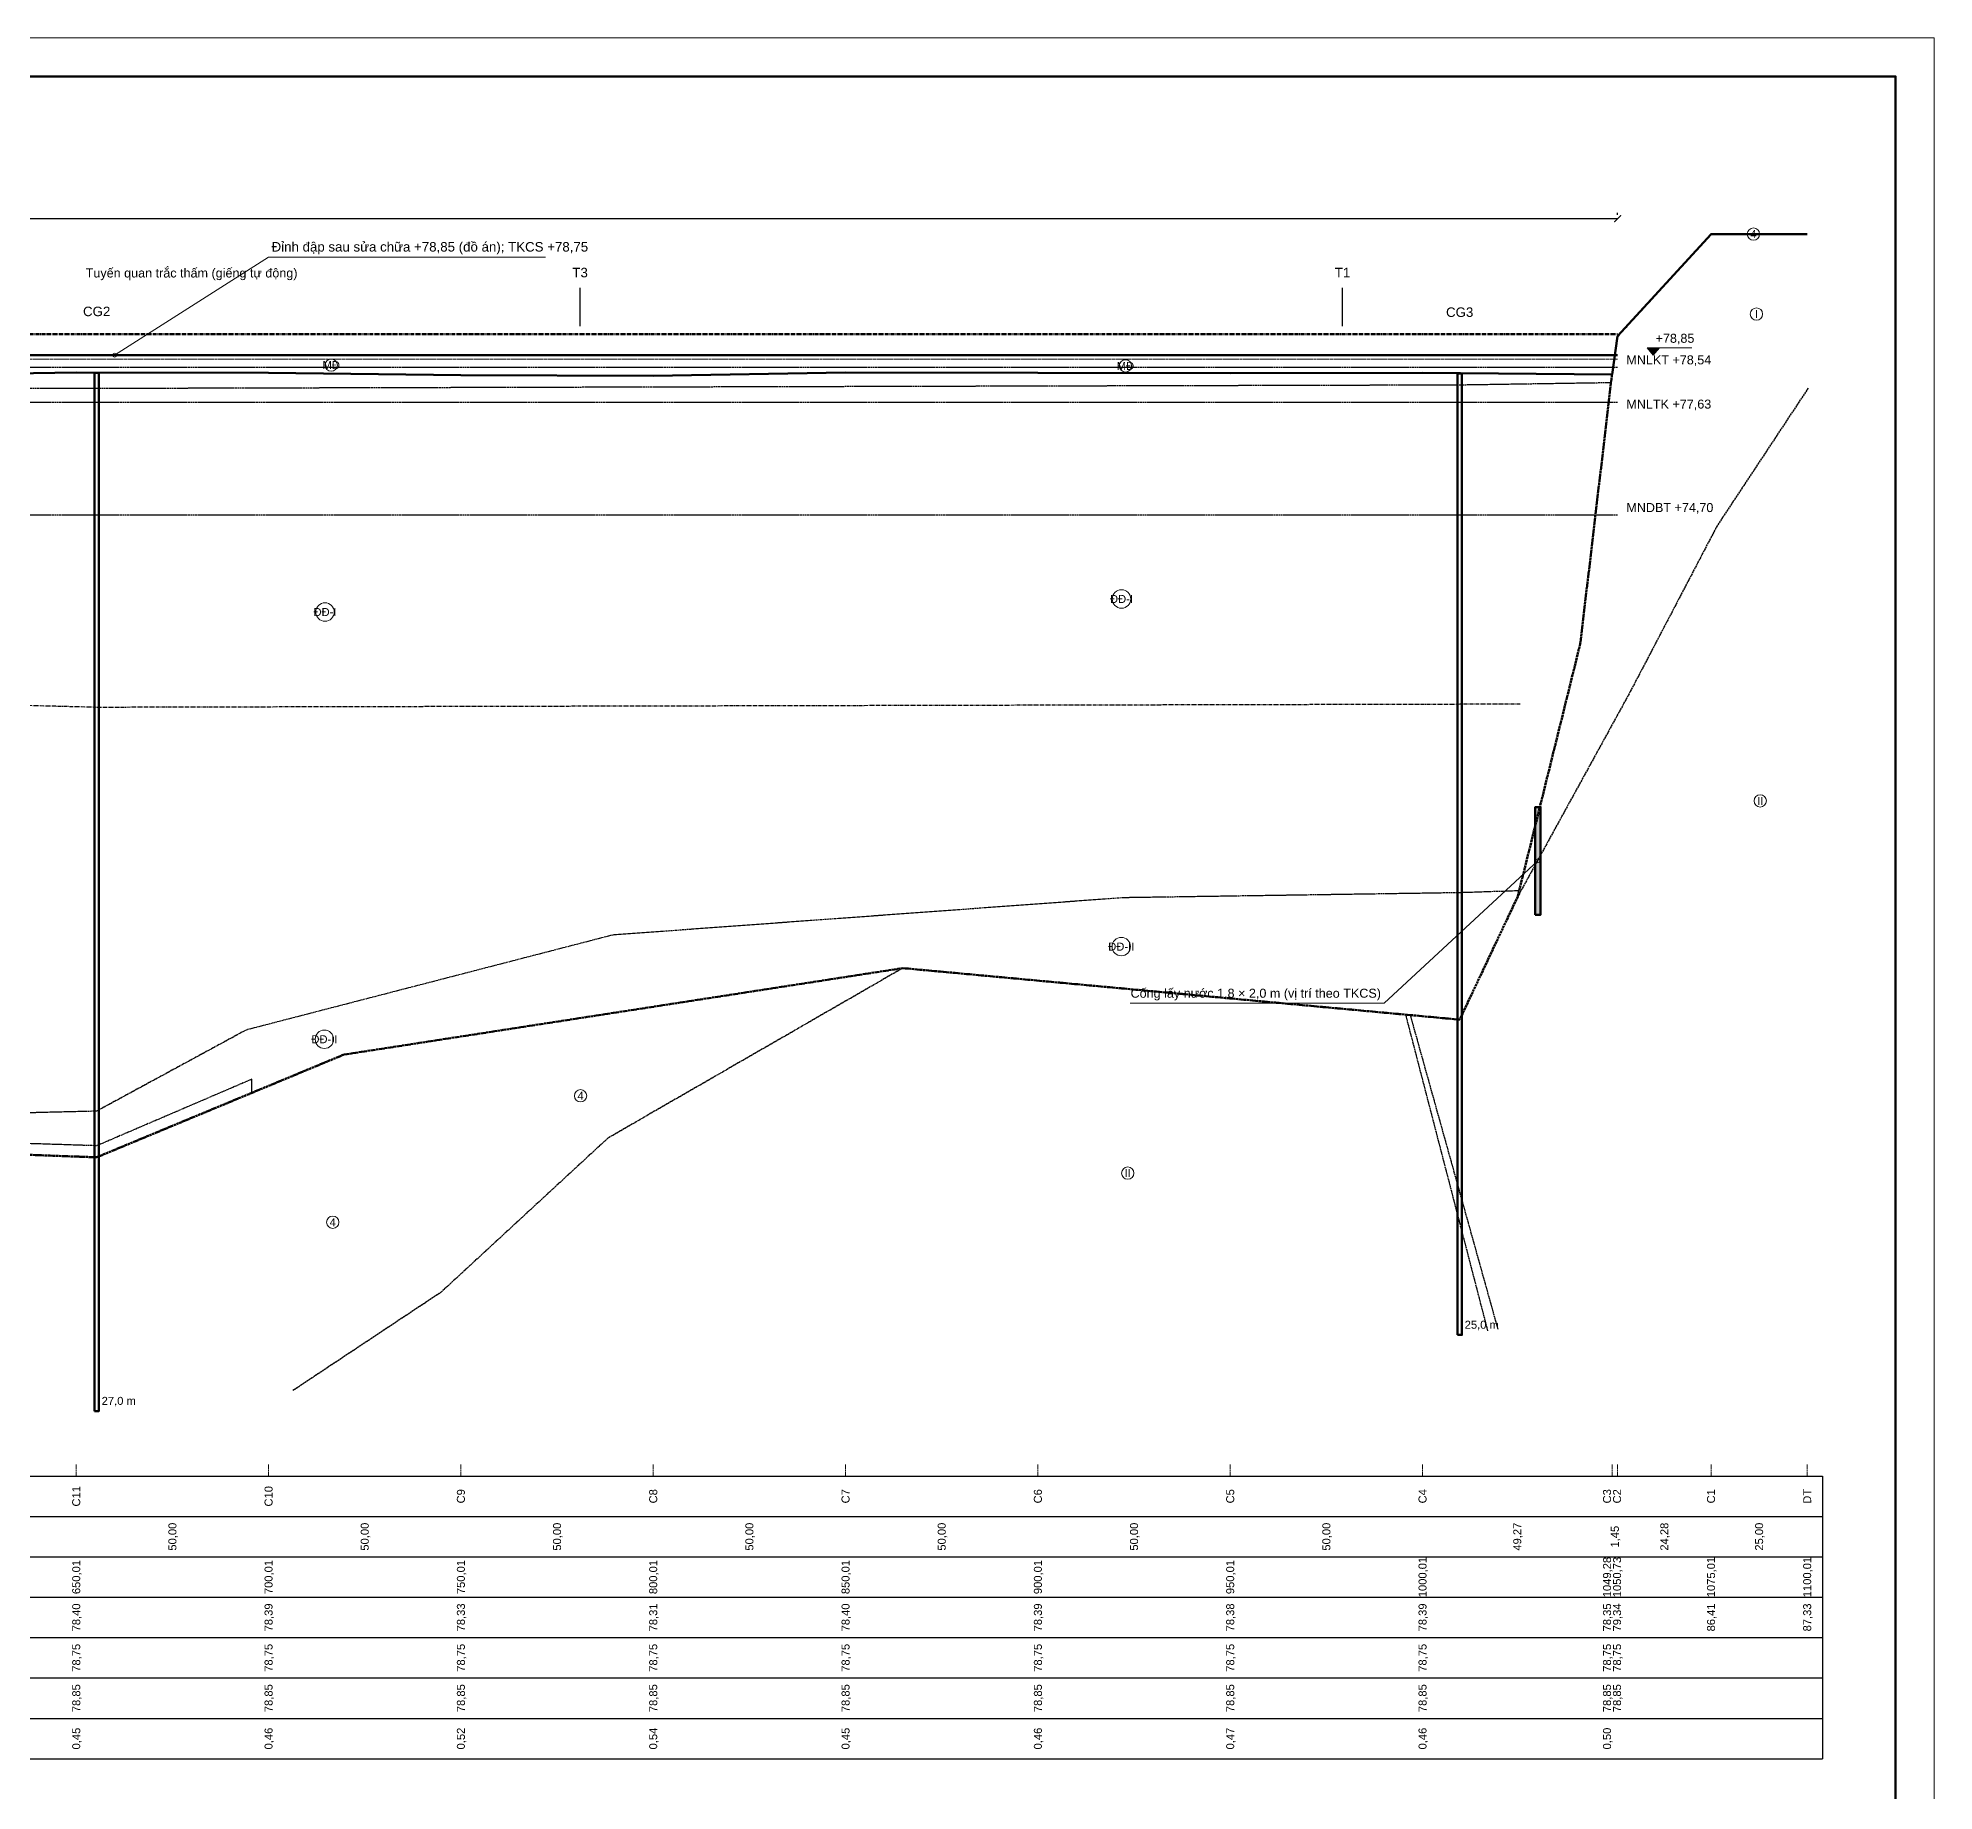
# Model space of a CAD drawing. Header units: millimetres. Extents: x 0 to 1189, y 0 to 841.
# Drawn here: x 696 to 1189, y 385.1 to 841 of the extents above; entities that cross this region are included whole.
import ezdxf
from ezdxf.enums import TextEntityAlignment as Align

# ---------------------------------------------------------------- set-up
doc = ezdxf.new("R2010")
doc.units = ezdxf.units.MM
doc.linetypes.add('DASHDOT', pattern=[3.556, 2.54, -0.508, 0, -0.508])
doc.linetypes.add('DASHED', pattern=[1.524, 1.27, -0.254])
for name, color, linetype, lineweight in [('BANG', 7, 'CONTINUOUS', 25), ('CHU', 7, 'CONTINUOUS', 25), ('DIA_CHAT', 30, 'DASHED', 25), ('KHUNG', 7, 'CONTINUOUS', 50), ('KICH_THUOC', 3, 'CONTINUOUS', 18), ('NET_CHINH', 7, 'CONTINUOUS', 50), ('NET_MANH', 8, 'CONTINUOUS', 18), ('NUOC', 5, 'CONTINUOUS', 25), ('SUA_CHUA', 1, 'CONTINUOUS', 50)]:
    doc.layers.add(name, color=color, linetype=linetype, lineweight=lineweight)
doc.styles.add('VN', font='arial.ttf')
doc.dimstyles.new('KT', dxfattribs={"dimtxt": 2.5, "dimasz": 1.8, "dimexe": 1.5, "dimexo": 1, "dimgap": 0.8, "dimtad": 1, "dimdec": 0, "dimtxsty": 'VN', "dimblk": 'ARCHTICK', "dimcen": 2.5, "dimclrd": 3, "dimclre": 3, "dimclrt": 7, "dimazin": 3, "dimtfac": 1, "dimtmove": 0, "dimatfit": 3})

# ---------------------------------------------------------------- blocks, each defined once
blk = doc.blocks.new('_ARCHTICK')
at = {"color": 0, "linetype": 'BYBLOCK', "const_width": 0.15}
blk.add_lwpolyline([(-0.5, -0.5), (0.5, 0.5)], dxfattribs=at)

msp = doc.modelspace()

# ---------------------------------------------------------------- hatches: boundary and pattern name
at = {"layer": 'NET_CHINH'}
h = msp.add_hatch(color=8, dxfattribs=at)
h.dxf.hatch_style = 1
h.paths.add_polyline_path([(1085.3, 613), (1086.7, 613), (1086.7, 641), (1085.3, 641)])
at = {"layer": 'NET_MANH'}
h = msp.add_hatch(color=7, dxfattribs=at)
h.dxf.hatch_style = 1
h.paths.add_polyline_path([(1116, 758.5), (1114.4, 760.42), (1117.6, 760.42)])

# ---------------------------------------------------------------- linework, layer by layer
at = {"layer": 'BANG'}
for p, q in [((25, 467), (1160, 467)), ((1160, 467), (1160, 393.5)), ((25, 456.5), (1160, 456.5)), ((25, 446), (1160, 446)), ((25, 435.5), (1160, 435.5)), ((25, 425), (1160, 425)), ((25, 414.5), (1160, 414.5)), ((25, 404), (1160, 404)), ((25, 393.5), (1160, 393.5))]:
    msp.add_line(p, q, dxfattribs=at)
at = {"layer": 'DIA_CHAT', "linetype": 'DASHED', "ltscale": 0.4}
for points in [[(1155.99, 790), (1130.99, 790), (1106.71, 763.3)], [(119.97, 752.5), (129.28, 752.1), (141.25, 751.3), (180.37, 750.7), (234.81, 749.1), (374.56, 749.8), (711.32, 749.9), (1065.67, 750.8), (1105.02, 751.4)], [(1156.24, 749.9), (1132.57, 714.1), (1110.01, 671), (1080.76, 617.7)], [(1081.11, 619.2), (1065.67, 618.7), (978.31, 617.4), (845.48, 607.7), (750.17, 583), (711.32, 561.9), (577.14, 558.6)], [(920.9, 599.1), (844.25, 554.9), (800.83, 514.8), (762.28, 489.2)], [(1051.59, 587), (1072.92, 504.8)], [(1052.8, 586.9), (1075.58, 505.2)], [(751.65, 566.6), (751.64, 570.2), (711.32, 552.9), (636.92, 555.3), (593.61, 553.4), (585.62, 551.8), (606.77, 525.7), (642.74, 503.9), (683.95, 489.1)]]:
    msp.add_lwpolyline(points, dxfattribs=at)
at = {"layer": 'KHUNG'}
msp.add_lwpolyline([(20, 10), (1179, 10), (1179, 831), (20, 831)], close=True, dxfattribs=at)
at = {"layer": 'NET_CHINH', "linetype": 'DASHDOT', "ltscale": 0.4}
msp.add_line((119.98, 764), (1106.73, 764), dxfattribs=at)
at = {"layer": 'NET_CHINH'}
msp.add_lwpolyline([(656.01, 753.2), (706.01, 754), (756.01, 753.9), (806.01, 753.3), (856.01, 753.1), (906.01, 754), (956.01, 753.9), (1006.01, 753.8), (1056.01, 753.9), (1105.28, 753.5), (1106.73, 763.4), (1131.01, 790), (1156.01, 790)], dxfattribs=at)
at = {"layer": 'NET_CHINH', "linetype": 'DASHED', "ltscale": 0.5}
msp.add_lwpolyline([(1105.26, 753.4), (1097.03, 683.5), (1080.76, 617.7), (1065.67, 585.7), (920.9, 599.1), (775.56, 576.6), (711.32, 549.9), (633.4, 552.8)], dxfattribs=at)
at = {"layer": 'NET_CHINH'}
for points in [[(710.72, 483.9), (711.92, 483.9), (711.92, 753.9), (710.72, 753.9)], [(1065.07, 503.7), (1066.27, 503.7), (1066.27, 753.7), (1065.07, 753.7)], [(1085.3, 613), (1086.7, 613), (1086.7, 641), (1085.3, 641)]]:
    msp.add_lwpolyline(points, close=True, dxfattribs=at)
at = {"layer": 'NET_MANH'}
for p, q in [((716, 758.5), (756, 784)), ((756, 784), (828, 784)), ((1114.4, 760.42), (1126, 760.42)), ((1086, 627), (1046, 590)), ((1046, 590), (980, 590))]:
    msp.add_line(p, q, dxfattribs=at)
at = {"layer": 'NET_MANH', "color": 3, "linetype": 'DASHED', "ltscale": 0.3}
msp.add_line((119.98, 757.5), (1106.73, 757.5), dxfattribs=at)
at = {"layer": 'NET_MANH', "linetype": 'DASHED', "ltscale": 0.2}
for p, q in [((706.01, 470), (706.01, 467)), ((756.01, 470), (756.01, 467)), ((806.01, 470), (806.01, 467)), ((856.01, 470), (856.01, 467)), ((906.01, 470), (906.01, 467)), ((956.01, 470), (956.01, 467)), ((1006.01, 470), (1006.01, 467)), ((1056.01, 470), (1056.01, 467)), ((1105.28, 470), (1105.28, 467)), ((1106.73, 470), (1106.73, 467)), ((1131.01, 470), (1131.01, 467)), ((1156.01, 470), (1156.01, 467))]:
    msp.add_line(p, q, dxfattribs=at)
at = {"layer": 'NET_MANH'}
for points in [[(0, 0), (1189, 0), (1189, 841), (0, 841)], [(1116, 758.5), (1114.4, 760.42), (1117.6, 760.42)]]:
    msp.add_lwpolyline(points, close=True, dxfattribs=at)
for centre, radius in [((1142.04, 790), 1.6), ((1142.83, 769.2), 1.6), ((716, 758.5), 0.5), ((772.3, 755.9), 1.6), ((978.77, 755.7), 1.6), ((977.75, 695.1), 2.4), ((770.68, 691.7), 2.4), ((1143.81, 642.6), 1.6), ((1086, 627), 0.5), ((977.69, 604.7), 2.4), ((770.53, 580.6), 2.4), ((837.11, 565.9), 1.6), ((979.36, 545.8), 1.6), ((772.69, 533), 1.6)]:
    msp.add_circle(centre, radius, dxfattribs=at)
at = {"layer": 'NUOC'}
for p, q in [((837, 766), (837, 776)), ((1035.2, 766), (1035.2, 776))]:
    msp.add_line(p, q, dxfattribs=at)
at = {"layer": 'NUOC', "linetype": 'DASHED', "ltscale": 0.4}
for p, q in [((119.98, 755.4), (1106.73, 755.4)), ((119.98, 746.3), (1106.73, 746.3)), ((119.98, 717), (1106.73, 717))]:
    msp.add_line(p, q, dxfattribs=at)
at = {"layer": 'NUOC', "linetype": 'DASHDOT', "ltscale": 0.4}
msp.add_lwpolyline([(1081.42, 667.7), (1065.67, 667.7), (711.32, 666.9), (374.56, 675.8), (310.26, 680.3)], dxfattribs=at)
at = {"layer": 'SUA_CHUA'}
msp.add_line((119.98, 758.5), (1106.73, 758.5), dxfattribs=at)

# ---------------------------------------------------------------- texts
at = {"layer": 'CHU', "style": 'VN'}
for s, p in [('4', (1142.04, 790)), ('I', (1142.83, 769.2)), ('MĐ', (772.3, 755.9)), ('MĐ', (978.77, 755.7)), ('ĐĐ-I', (977.75, 695.1)), ('ĐĐ-I', (770.68, 691.7)), ('II', (1143.81, 642.6)), ('ĐĐ-II', (977.69, 604.7)), ('ĐĐ-II', (770.53, 580.6)), ('4', (837.11, 565.9)), ('II', (979.36, 545.8)), ('4', (772.69, 533))]:
    msp.add_text(s, height=2.08, dxfattribs=at).set_placement(p, align=Align.MIDDLE_CENTER)
for s, height, p in [('Đỉnh đập sau sửa chữa +78,85 (đồ án); TKCS +78,75', 2.47, (756.8, 784.7)), ('+78,85', 2.34, (1116.6, 761.02)), ('25,0 m', 2.08, (1066.97, 504.7)), ('27,0 m', 2.08, (712.62, 484.9))]:
    msp.add_text(s, height=height, dxfattribs=at).set_placement(p, align=Align.BOTTOM_LEFT)
for s, p in [('CG2', (711.32, 767.9)), ('CG3', (1065.67, 767.7))]:
    msp.add_text(s, height=2.47, dxfattribs=at).set_placement(p, align=Align.BOTTOM_CENTER)
msp.add_text('Cống lấy nước 1,8 × 2,0 m (vị trí theo TKCS)', height=2.34, dxfattribs=at).set_placement((1045.2, 590.7), align=Align.BOTTOM_RIGHT)
for s, p in [('C11', (706.01, 461.75)), ('C10', (756.01, 461.75)), ('C9', (806.01, 461.75)), ('C8', (856.01, 461.75)), ('C7', (906.01, 461.75)), ('C6', (956.01, 461.75)), ('C5', (1006.01, 461.75)), ('C4', (1056.01, 461.75)), ('C3', (1103.98, 461.75)), ('C2', (1106.58, 461.75)), ('C1', (1131.01, 461.75)), ('DT', (1156.01, 461.75)), ('50,00', (731.01, 451.25)), ('50,00', (781.01, 451.25)), ('50,00', (831.01, 451.25)), ('50,00', (881.01, 451.25)), ('50,00', (931.01, 451.25)), ('50,00', (981.01, 451.25)), ('50,00', (1031.01, 451.25)), ('49,27', (1080.645, 451.25)), ('1,45', (1106.005, 451.25)), ('24,28', (1118.87, 451.25)), ('25,00', (1143.51, 451.25)), ('650,01', (706.01, 440.75)), ('700,01', (756.01, 440.75)), ('750,01', (806.01, 440.75)), ('800,01', (856.01, 440.75)), ('850,01', (906.01, 440.75)), ('900,01', (956.01, 440.75)), ('950,01', (1006.01, 440.75)), ('1000,01', (1056.01, 440.75)), ('1049,28', (1103.98, 440.75)), ('1050,73', (1106.58, 440.75)), ('1075,01', (1131.01, 440.75)), ('1100,01', (1156.01, 440.75)), ('79,34', (1106.58, 430.25)), ('78,40', (706.01, 430.25)), ('78,39', (756.01, 430.25)), ('78,33', (806.01, 430.25)), ('78,31', (856.01, 430.25)), ('78,40', (906.01, 430.25)), ('78,39', (956.01, 430.25)), ('78,38', (1006.01, 430.25)), ('78,39', (1056.01, 430.25)), ('78,35', (1103.98, 430.25)), ('86,41', (1131.01, 430.25)), ('87,33', (1156.01, 430.25)), ('78,75', (706.01, 419.75)), ('78,75', (756.01, 419.75)), ('78,75', (806.01, 419.75)), ('78,75', (856.01, 419.75)), ('78,75', (906.01, 419.75)), ('78,75', (956.01, 419.75)), ('78,75', (1006.01, 419.75)), ('78,75', (1056.01, 419.75)), ('78,75', (1103.98, 419.75)), ('78,75', (1106.58, 419.75)), ('78,85', (706.01, 409.25)), ('78,85', (756.01, 409.25)), ('78,85', (806.01, 409.25)), ('78,85', (856.01, 409.25)), ('78,85', (906.01, 409.25)), ('78,85', (956.01, 409.25)), ('78,85', (1006.01, 409.25)), ('78,85', (1056.01, 409.25)), ('78,85', (1103.98, 409.25)), ('78,85', (1106.58, 409.25)), ('0,45', (706.01, 398.75)), ('0,46', (756.01, 398.75)), ('0,52', (806.01, 398.75)), ('0,54', (856.01, 398.75)), ('0,45', (906.01, 398.75)), ('0,46', (956.01, 398.75)), ('0,47', (1006.01, 398.75)), ('0,46', (1056.01, 398.75)), ('0,50', (1103.98, 398.75))]:
    msp.add_text(s, height=2.08, rotation=90, dxfattribs=at).set_placement(p, align=Align.MIDDLE_CENTER)
at = {"layer": 'NUOC', "style": 'VN'}
for s, height, p in [('Tuyến quan trắc thấm (giếng tự động)', 2.34, (736, 778)), ('T3', 2.47, (837, 778)), ('T1', 2.47, (1035.2, 778))]:
    msp.add_text(s, height=height, dxfattribs=at).set_placement(p, align=Align.BOTTOM_CENTER)
for s, p in [('MNLKT +78,54', (1109, 755.4)), ('MNLTK +77,63', (1109, 743.9)), ('MNDBT +74,70', (1109, 717))]:
    msp.add_text(s, height=2.34, dxfattribs=at).set_placement(p, align=Align.BOTTOM_LEFT)

# ---------------------------------------------------------------- dimensions: what is measured, and where the dimension line sits
at = {"layer": 'KICH_THUOC'}
msp.add_linear_dim(base=(119.98, 794), p1=(119.98, 794), p2=(1106.73, 794), text='Đập đất C23 – C2: L = 986,75 m', dimstyle='KT', override={"dimscale": 1, "dimtxt": 3.25, "dimlfac": 100}, dxfattribs=at).render()

doc.saveas('drawing.dxf')
